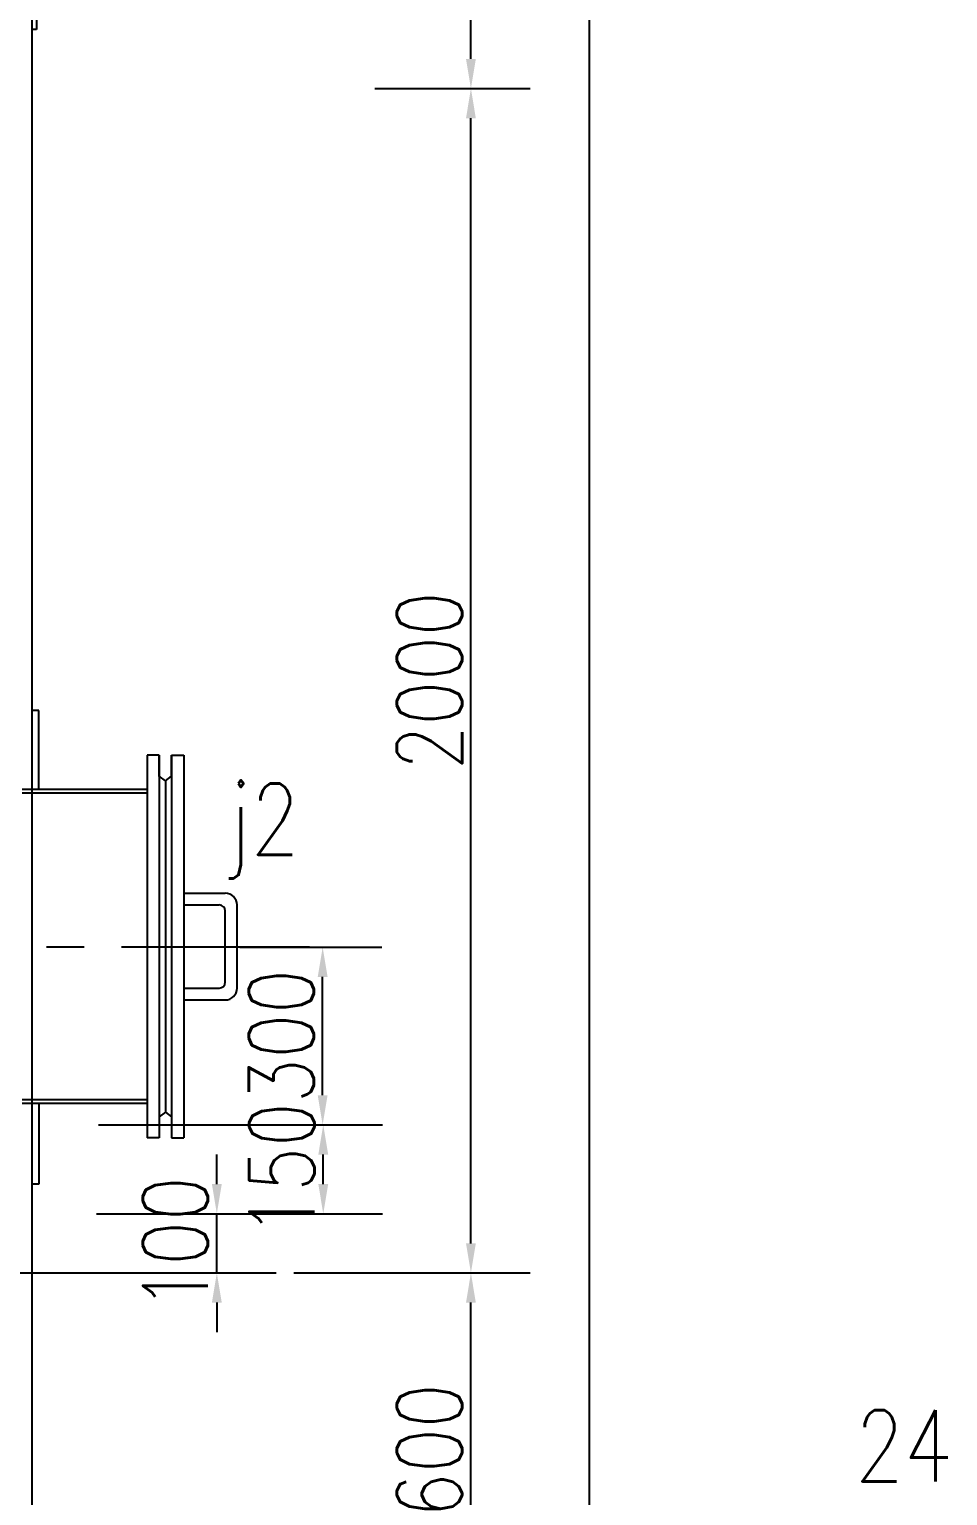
# Model space of a CAD drawing. Header units: millimetres. Extents: x -1286879 to -1269059, y -656245 to -631015.
# Drawn here: x -1281828 to -1280276, y -637563 to -635087 of the extents above; entities that cross this region are included whole.
import ezdxf

# ---------------------------------------------------------------- set-up
doc = ezdxf.new("R2010")
doc.units = ezdxf.units.MM
doc.linetypes.add('CENTER', pattern=[50.8, 31.75, -6.35, 6.35, -6.35])
doc.layers.get('0').update_dxf_attribs({"linetype": 'CONTINUOUS'})
doc.layers.get('Defpoints').update_dxf_attribs({"linetype": 'CONTINUOUS'})
doc.styles.add('HZ', font='txt.shx', dxfattribs={"width": 0.8, "bigfont": 'hztxt.shx'})
doc.dimstyles.new('gqb100', dxfattribs={"dimscale": 5, "dimtxt": 20, "dimasz": 15, "dimexe": 40, "dimexo": 8, "dimgap": 5, "dimtad": 1, "dimtoh": 1, "dimdec": 0, "dimdsep": 46, "dimtxsty": 'HZ', "dimcen": 5, "dimadec": 0, "dimazin": 0, "dimtfac": 1, "dimtdec": 0, "dimtmove": 0, "dimatfit": 3, "dimfxl": 1, "dimtolj": 1, "dimtzin": 0, "dimarcsym": 0})

# ---------------------------------------------------------------- blocks, each defined once
blk = doc.blocks.new('*D440')
at = {"color": 0, "lineweight": -2, "ltscale": 0.5}
for p, q in [((-1281471.8, -636636.6), (-1281232.1, -636636.6)), ((-1281332.1, -636886.6), (-1281332.1, -636686.6)), ((-1281467.3, -636936.6), (-1281232.1, -636936.6))]:
    blk.add_line(p, q, dxfattribs=at)
at = {"color": 0, "ltscale": 0.5}
for points in [[(-1281340.4, -636686.6), (-1281323.8, -636686.6), (-1281332.1, -636636.6)], [(-1281340.4, -636886.6), (-1281323.8, -636886.6), (-1281332.1, -636936.6)]]:
    blk.add_solid(points, dxfattribs=at)
at = {"layer": 'Defpoints', "color": 0, "ltscale": 0.5}
for p in [(-1281501.8, -636636.6), (-1281332.1, -636636.6), (-1281497.3, -636936.6)]:
    blk.add_point(p, dxfattribs=at)
at = {"color": 0, "ltscale": 0.5, "insert": (-1281402.1, -636786.6), "char_height": 110, "attachment_point": 5, "rotation": 90, "style": 'HZ'}
blk.add_mtext('\\A1;300', dxfattribs=at)
blk = doc.blocks.new('*D441')
at = {"color": 0, "lineweight": -2, "ltscale": 0.5}
for p, q in [((-1281510.9, -637036.6), (-1281510.9, -636986.6)), ((-1281645.3, -637086.6), (-1281410.9, -637086.6)), ((-1281510.9, -637186.6), (-1281510.9, -637086.6)), ((-1281906.1, -637186.6), (-1281410.9, -637186.6)), ((-1281510.9, -637236.6), (-1281510.9, -637286.6))]:
    blk.add_line(p, q, dxfattribs=at)
at = {"color": 0, "ltscale": 0.5}
for points in [[(-1281519.2, -637036.6), (-1281502.6, -637036.6), (-1281510.9, -637086.6)], [(-1281519.2, -637236.6), (-1281502.6, -637236.6), (-1281510.9, -637186.6)]]:
    blk.add_solid(points, dxfattribs=at)
at = {"layer": 'Defpoints', "color": 0, "ltscale": 0.5}
for p in [(-1281675.3, -637086.6), (-1281510.9, -637086.6), (-1281936.1, -637186.6)]:
    blk.add_point(p, dxfattribs=at)
at = {"color": 0, "ltscale": 0.5, "insert": (-1281580.9, -637136.6), "char_height": 110, "attachment_point": 5, "rotation": 90, "style": 'HZ'}
blk.add_mtext('\\A1;100', dxfattribs=at)
blk = doc.blocks.new('*D442')
at = {"color": 0, "lineweight": -2, "ltscale": 0.5}
for p, q in [((-1281710.9, -636936.6), (-1281231.1, -636936.6)), ((-1281331.1, -637036.6), (-1281331.1, -636986.6)), ((-1281714.4, -637086.6), (-1281231.1, -637086.6))]:
    blk.add_line(p, q, dxfattribs=at)
at = {"color": 0, "ltscale": 0.5}
for points in [[(-1281339.4, -636986.6), (-1281322.7, -636986.6), (-1281331.1, -636936.6)], [(-1281339.4, -637036.6), (-1281322.7, -637036.6), (-1281331.1, -637086.6)]]:
    blk.add_solid(points, dxfattribs=at)
at = {"layer": 'Defpoints', "color": 0, "ltscale": 0.5}
for p in [(-1281740.9, -636936.6), (-1281331.1, -636936.6), (-1281744.4, -637086.6)]:
    blk.add_point(p, dxfattribs=at)
at = {"color": 0, "ltscale": 0.5, "insert": (-1281401.1, -637011.6), "char_height": 110, "attachment_point": 5, "rotation": 90, "style": 'HZ'}
blk.add_mtext('\\A1;150', dxfattribs=at)
blk = doc.blocks.new('*D444')
at = {"color": 0, "lineweight": -2, "ltscale": 0.5}
for p, q in [((-1281380.9, -637186.6), (-1280981.6, -637186.6)), ((-1281081.6, -637736.6), (-1281081.6, -637236.6)), ((-1281213.8, -637786.6), (-1280981.6, -637786.6))]:
    blk.add_line(p, q, dxfattribs=at)
at = {"color": 0, "ltscale": 0.5}
for points in [[(-1281089.9, -637236.6), (-1281073.3, -637236.6), (-1281081.6, -637186.6)], [(-1281089.9, -637736.6), (-1281073.3, -637736.6), (-1281081.6, -637786.6)]]:
    blk.add_solid(points, dxfattribs=at)
at = {"layer": 'Defpoints', "color": 0, "ltscale": 0.5}
for p in [(-1281410.9, -637186.6), (-1281081.6, -637186.6), (-1281243.8, -637786.6)]:
    blk.add_point(p, dxfattribs=at)
at = {"color": 0, "ltscale": 0.5, "insert": (-1281151.6, -637486.6), "char_height": 110, "attachment_point": 5, "rotation": 90, "style": 'HZ'}
blk.add_mtext('\\A1;600', dxfattribs=at)
blk = doc.blocks.new('*D445')
at = {"color": 0, "lineweight": -2, "ltscale": 0.5}
for p, q in [((-1281243.8, -635186.6), (-1280981.6, -635186.6)), ((-1281081.6, -637136.6), (-1281081.6, -635236.6)), ((-1281213.8, -637186.6), (-1280981.6, -637186.6))]:
    blk.add_line(p, q, dxfattribs=at)
at = {"color": 0, "ltscale": 0.5}
for points in [[(-1281089.9, -635236.6), (-1281073.3, -635236.6), (-1281081.6, -635186.6)], [(-1281089.9, -637136.6), (-1281073.3, -637136.6), (-1281081.6, -637186.6)]]:
    blk.add_solid(points, dxfattribs=at)
at = {"layer": 'Defpoints', "color": 0, "ltscale": 0.5}
for p in [(-1281273.8, -635186.6), (-1281081.6, -635186.6), (-1281243.8, -637186.6)]:
    blk.add_point(p, dxfattribs=at)
at = {"color": 0, "ltscale": 0.5, "insert": (-1281151.6, -636186.6), "char_height": 110, "attachment_point": 5, "rotation": 90, "style": 'HZ'}
blk.add_mtext('\\A1;2000', dxfattribs=at)
blk = doc.blocks.new('*D446')
at = {"color": 0, "lineweight": -2, "ltscale": 0.5}
for p, q in [((-1281221.3, -634686.6), (-1280981.6, -634686.6)), ((-1281081.6, -635136.6), (-1281081.6, -634736.6)), ((-1281213.8, -635186.6), (-1280981.6, -635186.6))]:
    blk.add_line(p, q, dxfattribs=at)
at = {"color": 0, "ltscale": 0.5}
for points in [[(-1281089.9, -634736.6), (-1281073.3, -634736.6), (-1281081.6, -634686.6)], [(-1281089.9, -635136.6), (-1281073.3, -635136.6), (-1281081.6, -635186.6)]]:
    blk.add_solid(points, dxfattribs=at)
at = {"layer": 'Defpoints', "color": 0, "ltscale": 0.5}
for p in [(-1281251.3, -634686.6), (-1281081.6, -634686.6), (-1281243.8, -635186.6)]:
    blk.add_point(p, dxfattribs=at)
at = {"color": 0, "ltscale": 0.5, "insert": (-1281151.6, -634936.6), "char_height": 110, "attachment_point": 5, "rotation": 90, "style": 'HZ'}
blk.add_mtext('\\A1;500', dxfattribs=at)
blk = doc.blocks.new('*D339')
at = {"color": 0, "lineweight": -2, "ltscale": 0.5}
for p, q in [((-1282506.7, -632203.6), (-1280781.7, -632203.6)), ((-1280881.7, -632253.6), (-1280881.7, -654709.3)), ((-1280961.4, -654759.3), (-1280781.7, -654759.3))]:
    blk.add_line(p, q, dxfattribs=at)
at = {"color": 0, "ltscale": 0.5}
for points in [[(-1280890.1, -632253.6), (-1280873.4, -632253.6), (-1280881.7, -632203.6)], [(-1280890.1, -654709.3), (-1280873.4, -654709.3), (-1280881.7, -654759.3)]]:
    blk.add_solid(points, dxfattribs=at)
at = {"layer": 'Defpoints', "color": 0, "ltscale": 0.5}
for p in [(-1282536.7, -632203.6), (-1280991.4, -654759.3), (-1280881.7, -654759.3)]:
    blk.add_point(p, dxfattribs=at)
at = {"color": 0, "ltscale": 0.5, "insert": (-1280951.7, -643481.4), "char_height": 110, "attachment_point": 5, "rotation": 90, "style": 'HZ'}
blk.add_mtext('\\A1;~22556', dxfattribs=at)

msp = doc.modelspace()

# ---------------------------------------------------------------- linework, layer by layer
at = {"color": 4, "ltscale": 0.5}
for p, q in [((-1281823.7, -632986.6), (-1281823.7, -642086.6)), ((-1281628.6, -636370.5), (-1281839.7, -636370.5)), ((-1281628.6, -636376.5), (-1281839.7, -636376.5)), ((-1281628.6, -636894.5), (-1281839.7, -636894.5)), ((-1281628.6, -636900.5), (-1281839.7, -636900.5))]:
    msp.add_line(p, q, dxfattribs=at)
at = {"color": 6, "ltscale": 0.5}
for p, q in [((-1281815.7, -634950.5), (-1281815.7, -635086.6)), ((-1281815.7, -635086.6), (-1281823.7, -635086.6)), ((-1281811.7, -636236.6), (-1281821.7, -636236.6)), ((-1281811.7, -636370.5), (-1281811.7, -636236.6)), ((-1281811.7, -636900.5), (-1281811.7, -637036.6)), ((-1281811.7, -637036.6), (-1281821.7, -637036.6))]:
    msp.add_line(p, q, dxfattribs=at)
at = {"ltscale": 0.5}
for p, q in [((-1281628.6, -636312.5), (-1281628.6, -636958.6)), ((-1281608.1, -636312.5), (-1281628.6, -636312.5)), ((-1281608.1, -636312.5), (-1281608.1, -636958.6)), ((-1281608.1, -636348.2), (-1281608.1, -636312.5)), ((-1281587.4, -636312.5), (-1281587.4, -636958.6)), ((-1281587.4, -636348.2), (-1281587.4, -636312.5)), ((-1281587.4, -636312.5), (-1281566.8, -636312.5)), ((-1281566.8, -636312.5), (-1281566.8, -636958.6)), ((-1281597.7, -636355.8), (-1281608.1, -636347.9)), ((-1281597.7, -636355.8), (-1281587.4, -636347.9)), ((-1281597.7, -636355.8), (-1281597.7, -636915.2)), ((-1281597.7, -636355.8), (-1281597.7, -636915.2)), ((-1281566.8, -636545.2), (-1281496.8, -636545.2)), ((-1281566.8, -636565.2), (-1281506.8, -636565.2)), ((-1281476.8, -636705.6), (-1281476.8, -636565.2)), ((-1281496.8, -636695.6), (-1281496.8, -636575.2)), ((-1281566.5, -636705.6), (-1281506.8, -636705.6)), ((-1281566.4, -636725.6), (-1281496.8, -636725.6)), ((-1281597.7, -636915.2), (-1281608.1, -636923.1)), ((-1281597.7, -636915.2), (-1281587.4, -636923.1)), ((-1281608.1, -636922.9), (-1281608.1, -636958.6)), ((-1281587.4, -636922.9), (-1281587.4, -636958.6)), ((-1281608.1, -636958.6), (-1281628.6, -636958.6)), ((-1281587.4, -636958.6), (-1281566.8, -636958.6))]:
    msp.add_line(p, q, dxfattribs=at)
at = {"linetype": 'CENTER', "ltscale": 10}
msp.add_line((-1281354.2, -636636.6), (-1281921.3, -636636.6), dxfattribs=at)
at = {"ltscale": 0.5}
for centre, radius, start, end in [((-1281496.8, -636565.2), 20, 0, 90), ((-1281506.8, -636575.2), 10, 0, 90), ((-1281506.8, -636695.6), 10, 270, 0), ((-1281496.8, -636705.6), 20, 270, 0)]:
    msp.add_arc(centre, radius, start, end, dxfattribs=at)

# ---------------------------------------------------------------- texts
at = {"ltscale": 0.5, "style": 'HZ', "width": 0.8}
for s, p in [('j2', (-1281494.8, -636480.3)), ('24', (-1280432.4, -637538.5))]:
    msp.add_text(s, height=120, dxfattribs=at).set_placement(p)

# ---------------------------------------------------------------- dimensions: what is measured, and where the dimension line sits
at = {"ltscale": 0.5}
dim = msp.add_linear_dim(base=(-1280881.7, -654759.3), p1=(-1282536.7, -632203.6), p2=(-1280991.4, -654759.3), angle=90, text='~<>', dimstyle='gqb100', override={"dimtxt": 22, "dimasz": 10, "dimexe": 20, "dimexo": 6, "dimgap": 3}, dxfattribs=at)
dim.commit()
dim.dimension.update_dxf_attribs({"geometry": '*D339', "text_midpoint": (-1280951.7, -643481.4)})
for base, p1, p2, picture, middle in [((-1281081.6, -634686.6), (-1281243.8, -635186.6), (-1281251.3, -634686.6), '*D446', (-1281151.6, -634936.6)), ((-1281081.6, -635186.6), (-1281243.8, -637186.6), (-1281273.8, -635186.6), '*D445', (-1281151.6, -636186.6)), ((-1281332.1, -636636.6), (-1281497.3, -636936.6), (-1281501.8, -636636.6), '*D440', (-1281402.1, -636786.6)), ((-1281081.6, -637186.6), (-1281243.8, -637786.6), (-1281410.9, -637186.6), '*D444', (-1281151.6, -637486.6))]:
    dim = msp.add_linear_dim(base=base, p1=p1, p2=p2, angle=90, dimstyle='gqb100', override={"dimtxt": 22, "dimasz": 10, "dimexe": 20, "dimexo": 6, "dimgap": 3}, dxfattribs=at)
    dim.commit()
    dim.dimension.update_dxf_attribs({"geometry": picture, "text_midpoint": middle})
for base, p1, p2, picture, middle in [((-1281331.1, -636936.6), (-1281744.4, -637086.6), (-1281740.9, -636936.6), '*D442', (-1281331.1, -637011.6)), ((-1281510.9, -637086.6), (-1281936.1, -637186.6), (-1281675.3, -637086.6), '*D441', (-1281510.9, -637136.6))]:
    dim = msp.add_linear_dim(base=base, p1=p1, p2=p2, angle=90, dimstyle='gqb100', override={"dimtxt": 22, "dimasz": 10, "dimexe": 20, "dimexo": 6, "dimgap": 3}, dxfattribs=at)
    dim.commit()
    dim.dimension.update_dxf_attribs({"geometry": picture, "text_midpoint": middle, "dimtype": 128})

doc.saveas('drawing.dxf')
